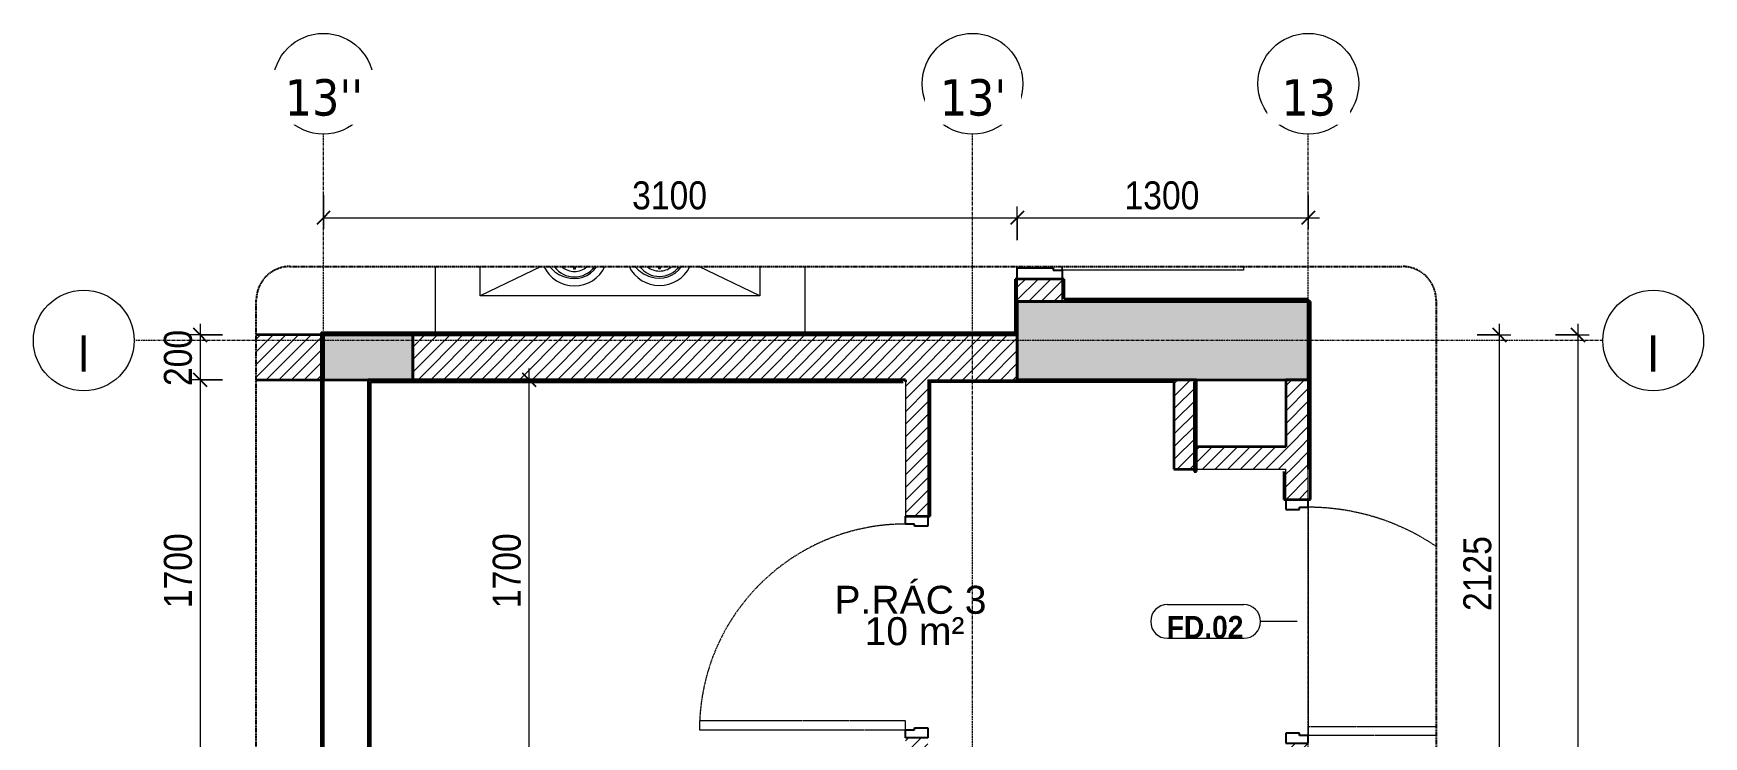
# Model space of a CAD drawing. Header units: millimetres. Extents: x 110757 to 149279, y 2002 to 54990.
# Drawn here: x 110757 to 118218, y 51767 to 54910 of the extents above; entities that cross this region are included whole.
import ezdxf

# ---------------------------------------------------------------- set-up
doc = ezdxf.new("R2010")
doc.units = ezdxf.units.MM
for name, pattern in [('Dash - Tight', [4.5, 3, -1.5]), ('Grid Line', [22.225, 12.7, -3.175, 3.175, -3.175]), ('Hidden', [7.14375, 4.7625, -2.38125])]:
    doc.linetypes.add(name, pattern=pattern)
for name, color, linetype, lineweight in [('0-1', 7, 'Continuous', 5), ('A-ANNO-DIMS', 211, 'Continuous', 9), ('A-ANNO-DIMS-50', 211, 'Continuous', 9), ('A-AREA-IDEN', 2, 'Continuous', 9), ('A-DETL-GENF-1', 92, 'Dash - Tight', 18), ('A-DETL-GENF-2', 92, 'Hidden', 25), ('A-DOOR', 31, 'Continuous', 18), ('A-DOOR-FRAM', 31, 'Continuous', 25), ('A-DOOR-IDEN', 31, 'Continuous', 9), ('A-FLOR', 192, 'Continuous', 18), ('A-WALL', 113, 'Continuous', 18), ('A-WALL-1', 113, 'Continuous', 35), ('A-WALL-PATT-1', 111, 'Continuous', 18), ('G-IMPT', 8, 'Continuous', 18), ('M-EQPM', 50, 'Continuous', 18), ('S-COLS-1', 9, 'Continuous', 5), ('S-COLS-2', 7, 'Continuous', 35), ('S-GRID-1', 1, 'Grid Line', 9), ('S-GRID-IDEN', 1, 'Continuous', 9)]:
    doc.layers.add(name, color=color, linetype=linetype, lineweight=lineweight)
doc.styles.add('Arial', font='arial.ttf', dxfattribs={"height": 125})
doc.styles.add('Arial_B', font='arialbd.ttf', dxfattribs={"width": 0.9, "height": 100})
doc.styles.add('Tahoma_B', font='tahomabd.ttf', dxfattribs={"height": 162.5})
doc.styles.add('UTM Avo', font='', dxfattribs={"width": 0.9, "height": 125})
doc.styles.get('UTM Avo').set_extended_font_data('UTM Avo')
doc.dimstyles.new('1_Dim_chi_tiet_2_5', dxfattribs={"dimscale": 304.8, "dimtxt": 124.912619, "dimasz": 0.19685, "dimexe": 0.164042, "dimexo": 0.0625, "dimgap": 0.016404, "dimtad": 1, "dimdec": 0, "dimrnd": 5, "dimzin": 0, "dimdsep": 46, "dimtxsty": 'UTM Avo', "dimblk1": 'OBLIQUE', "dimblk2": 'OBLIQUE', "dimsah": 1, "dimcen": 0.09, "dimdle": 0.164042, "dimazin": 0, "dimtfac": 1, "dimtdec": 4, "dimtix": 1, "dimtmove": 0, "dimatfit": 3, "dimfxl": 0.328084, "dimfxlon": 1, "dimtvp": 1, "dimtolj": 1, "dimtzin": 0, "dimarcsym": 2})
pattern_1 = [(45, (0, 0), (-28.284271, 28.284271), [])]

# ---------------------------------------------------------------- blocks, each defined once
blk = doc.blocks.new('NCV_TKTC_KET CAU_rvt-1-TKCS_THANG MÁY TM3 - MẶT BẰNG TẦNG HẦM')
at = {"layer": 'S-COLS-1'}
for points in [[(116452.6, 53361.9), (116452.6, 53711.9), (115152.6, 53711.9), (115152.6, 53361.9), (115925.5, 53361.9)], [(112452.6, 53361.9), (112452.6, 53561.9), (112052.6, 53561.9), (112052.6, 53361.9)]]:
    blk.add_hatch(color=256, dxfattribs=at).paths.add_polyline_path(points)
at = {"layer": 'S-COLS-2'}
for p, q in [((116452.6, 53711.9), (115152.6, 53711.9)), ((115152.6, 53711.9), (115152.6, 53361.9)), ((116452.6, 53361.9), (116452.6, 53711.9)), ((112052.6, 53561.9), (112052.6, 53361.9)), ((112452.6, 53561.9), (112052.6, 53561.9)), ((112452.6, 53361.9), (112452.6, 53561.9)), ((112052.6, 53361.9), (112452.6, 53361.9)), ((115152.6, 53361.9), (116452.6, 53361.9))]:
    blk.add_line(p, q, dxfattribs=at)
blk = doc.blocks.new('TKTC_BE NGAM TANG HAM_260130 - TKTC_XREF_260130_MB BE NGAM TANG HAM_dwg_xref- ham$0$xref - tang ham$0$BOMCHIM1-4017281-TKCS_THANG MÁY TM3 - MẶT BẰNG TẦNG HẦM')
at = {"layer": 'G-IMPT'}
blk.add_line((365.6, 4.9), (355.1, 4.9), dxfattribs=at)
at = {"layer": 'G-IMPT', "flags": 128}
blk.add_lwpolyline([(355.1, -4.1), (365.6, -4.1), (365.6, 4.9)], dxfattribs=at)
at = {"layer": 'G-IMPT'}
for centre, radius, start, end in [((290.8, 0), 151.8, 295.12451, 64.70423), ((290.8, 0), 118.8, 340.54729, 56.46514), ((290.8, 0), 111, 360, 53.76118), ((290.8, 0), 65, 360, 2.55193), ((290.8, 0), 65, 357.40526, 360), ((290.8, 0), 111, 306.00368, 360), ((290.8, 0), 86.6, 319.12804, 360), ((290.8, 0), 86.6, 360, 40.61373), ((274.1, -5.6), 133.2, 307.65774, 345.198)]:
    blk.add_arc(centre, radius, start, end, dxfattribs=at)
blk = doc.blocks.new('TKTC_BE NGAM TANG HAM_260130 - TKTC_XREF_260130_MB BE NGAM TANG HAM_dwg_xref- ham$0$xref - tang ham$0$BOMCHIM1-V2-TKCS_THANG MÁY TM3 - MẶT BẰNG TẦNG HẦM')
at = {"layer": 'G-IMPT'}
blk.add_line((365.6, 4.9), (357.2, 4.9), dxfattribs=at)
at = {"layer": 'G-IMPT', "flags": 128}
blk.add_lwpolyline([(357.1, -4.1), (365.6, -4.1), (365.6, 4.9)], dxfattribs=at)
at = {"layer": 'G-IMPT'}
for centre, radius, start, end in [((290.8, 0), 151.8, 295.871, 63.78289), ((290.8, 0), 118.8, 340.54729, 55.26039), ((290.8, 0), 111, 360, 52.44148), ((290.8, 0), 111, 307.32748, 360), ((290.8, 0), 86.6, 321.43964, 360), ((290.8, 0), 86.6, 360, 38.31513), ((274.1, -5.6), 133.2, 308.90956, 345.198)]:
    blk.add_arc(centre, radius, start, end, dxfattribs=at)
blk = doc.blocks.new('TKTC_BE NGAM TANG HAM_260130 - TKTC_XREF_260130_MB BE NGAM TANG HAM_dwg-4017279-TKCS_THANG MÁY TM3 - MẶT BẰNG TẦNG HẦM')
at = {"layer": 'G-IMPT'}
for p, q in [((-90599, -111199.7), (-90599, -110904.1)), ((-90126.4, -110904.1), (-90399, -111035)), ((-89149, -111035), (-89421.7, -110904.1)), ((-89149, -110904.1), (-89149, -111035)), ((-88949, -110904.1), (-88949, -111199.7))]:
    blk.add_line(p, q, dxfattribs=at)
at = {"layer": 'G-IMPT', "flags": 128}
blk.add_lwpolyline([(-89149, -111035), (-90399, -111035), (-90399, -110904.1)], dxfattribs=at)
at = {"xscale": 0.9913985059671329, "yscale": 0.9913985059671329, "zscale": 0.9913985059671329, "rotation": 270.1174564265244}
for name, p in [('TKTC_BE NGAM TANG HAM_260130 - TKTC_XREF_260130_MB BE NGAM TANG HAM_dwg_xref- ham$0$xref - tang ham$0$BOMCHIM1-4017281-TKCS_THANG MÁY TM3 - MẶT BẰNG TẦNG HẦM', (-89978.2, -110552.1)), ('TKTC_BE NGAM TANG HAM_260130 - TKTC_XREF_260130_MB BE NGAM TANG HAM_dwg_xref- ham$0$xref - tang ham$0$BOMCHIM1-V2-TKCS_THANG MÁY TM3 - MẶT BẰNG TẦNG HẦM', (-89598.2, -110550.1))]:
    blk.add_blockref(name, p, dxfattribs=at)
blk = doc.blocks.new('TKTC_BE NGAM TANG HAM_260130 - TKTC_BE NGAM TANG HAM_260130-2131746-TKCS_THANG MÁY TM3 - MẶT BẰNG TẦNG HẦM')
blk.add_blockref('TKTC_BE NGAM TANG HAM_260130 - TKTC_XREF_260130_MB BE NGAM TANG HAM_dwg-4017279-TKCS_THANG MÁY TM3 - MẶT BẰNG TẦNG HẦM', (169499.1, 147535))
blk = doc.blocks.new('FD_07 - FD_07-1700x2200-CỬA ĐI 2 CÁNH-V3-TKCS_THANG MÁY TM3 - MẶT BẰNG TẦNG HẦM')
at = {"layer": 'A-DETL-GENF-1'}
for p, q in [((-810, -910), (-810, -100)), ((-810, -100), (-794.1, -100)), ((-794.1, -910), (-810, -910))]:
    blk.add_line(p, q, dxfattribs=at)
at = {"layer": 'A-DOOR'}
for p, q in [((-794.1, 100), (-800, 100)), ((-810, -100), (-794.1, -100))]:
    blk.add_line(p, q, dxfattribs=at)
at = {"layer": 'A-DOOR-FRAM'}
for p, q in [((-850, 100), (-800, 100)), ((-850, -100), (-850, 100)), ((-800, 100), (-800, -60)), ((-800, -60), (-810, -60)), ((-810, -60), (-810, -100)), ((-810, -100), (-850, -100))]:
    blk.add_line(p, q, dxfattribs=at)
blk = doc.blocks.new('FD_02 - FD_03 - FD_02-KY THUAT-1000x2200mm-2441917-TKCS_THANG MÁY TM3 - MẶT BẰNG TẦNG HẦM')
at = {"layer": 'A-DETL-GENF-1'}
for p, q in [((470, 50), (470, 620.9)), ((510, 620.9), (510, 50)), ((510, 50), (470, 50))]:
    blk.add_line(p, q, dxfattribs=at)
blk.add_arc((510, 50), 1020, 145.95574, 180, dxfattribs=at)
at = {"layer": 'A-DOOR-FRAM'}
for p, q in [((-510, 50), (-545, 50)), ((-545, 50), (-545, -50)), ((-510, 10), (-510, 50)), ((-500, 10), (-510, 10)), ((-500, -50), (-500, 10)), ((510, 10), (500, 10)), ((500, 10), (500, -50)), ((545, 50), (510, 50)), ((510, 50), (510, 10)), ((545, -50), (545, 50)), ((-545, -50), (-500, -50)), ((500, -50), (545, -50))]:
    blk.add_line(p, q, dxfattribs=at)
blk = doc.blocks.new('FD_02 - FD_03 - FD_03-KY THUAT-900x2200mm-801877-TKCS_THANG MÁY TM3 - MẶT BẰNG TẦNG HẦM')
at = {"layer": 'A-DETL-GENF-1'}
for p, q in [((460, -50), (420, -50)), ((420, -50), (420, -970)), ((460, -970), (460, -50)), ((420, -970), (460, -970))]:
    blk.add_line(p, q, dxfattribs=at)
blk.add_arc((460, -50), 920, 180, 267.50809, dxfattribs=at)
at = {"layer": 'A-DOOR-FRAM'}
for p, q in [((-495, 50), (-450, 50)), ((-495, -50), (-495, 50)), ((-450, 50), (-450, -10)), ((450, 50), (495, 50)), ((450, -10), (450, 50)), ((495, 50), (495, -50)), ((-460, -50), (-495, -50)), ((-450, -10), (-460, -10)), ((-460, -10), (-460, -50)), ((460, -10), (450, -10)), ((460, -50), (460, -10)), ((495, -50), (460, -50))]:
    blk.add_line(p, q, dxfattribs=at)
blk = doc.blocks.new('BORDER VIEW - BORDER VIEW-2485193-TKCS_THANG MÁY TM3 - MẶT BẰNG TẦNG HẦM')
at = {"layer": 'A-DETL-GENF-2'}
for p, q in [((150, 9830.9), (5120.8, 9830.9)), ((0, 150), (0, 9680.9)), ((5270.8, 9680.9), (5270.8, 150))]:
    blk.add_line(p, q, dxfattribs=at)
for centre, start, end in [((150, 9680.9), 90, 180), ((5120.8, 9680.9), 360, 90)]:
    blk.add_arc(centre, 150, start, end, dxfattribs=at)
blk = doc.blocks.new('Grid - M_Grid Head - Circle-353313-TKCS_THANG MÁY TM3 - MẶT BẰNG TẦNG HẦM')
at = {"layer": 'S-GRID-IDEN'}
blk.add_circle((0, 0), 4.5, dxfattribs=at)
blk = doc.blocks.new('DIMBLOCK10-TKCS_THANG MÁY TM3 - MẶT BẰNG TẦNG HẦM')
at = {"layer": 'A-ANNO-DIMS-50', "lineweight": 25}
for p, q in [((117307.2, 53561.9), (117277.2, 53591.9)), ((117307.2, 53561.9), (117337.2, 53531.9)), ((117307.2, 51436.9), (117277.2, 51466.9)), ((117307.2, 51436.9), (117337.2, 51406.9))]:
    blk.add_line(p, q, dxfattribs=at)
at = {"layer": 'A-ANNO-DIMS-50'}
for p, q in [((117307.2, 51436.9), (117307.2, 53611.9)), ((117207.2, 53561.9), (117357.2, 53561.9)), ((117307.2, 53561.9), (117207.2, 53561.9)), ((117207.2, 51436.9), (117357.2, 51436.9)), ((117307.2, 51436.9), (117207.2, 51436.9))]:
    blk.add_line(p, q, dxfattribs=at)
at = {"layer": 'A-ANNO-DIMS-50', "color": 0, "insert": (117144.8, 52328.3), "char_height": 125, "width": 410.824, "attachment_point": 1, "rotation": 90, "line_spacing_factor": 1.110334, "style": 'UTM Avo'}
blk.add_mtext('2125', dxfattribs=at)
blk = doc.blocks.new('_Oblique')
at = {"color": 0, "linetype": 'ByBlock', "lineweight": -2}
blk.add_line((-0.5, -0.5), (0.5, 0.5), dxfattribs=at)
blk = doc.blocks.new('DIMBLOCK11-TKCS_THANG MÁY TM3 - MẶT BẰNG TẦNG HẦM')
at = {"layer": 'A-ANNO-DIMS-50', "lineweight": 25}
for p, q in [((117657.2, 53561.9), (117627.2, 53591.9)), ((117657.2, 53561.9), (117687.2, 53531.9)), ((117657.2, 44336.9), (117627.2, 44366.9)), ((117657.2, 44336.9), (117687.2, 44306.9))]:
    blk.add_line(p, q, dxfattribs=at)
at = {"layer": 'A-ANNO-DIMS-50'}
for p, q in [((117657.2, 53611.9), (117657.2, 44286.9)), ((117557.2, 53561.9), (117707.2, 53561.9)), ((117657.2, 53561.9), (117557.2, 53561.9)), ((117557.2, 44336.9), (117707.2, 44336.9)), ((117657.2, 44336.9), (117557.2, 44336.9))]:
    blk.add_line(p, q, dxfattribs=at)
at = {"layer": 'A-ANNO-DIMS-50', "color": 0, "insert": (117494.8, 48778.3), "char_height": 125, "width": 410.824, "attachment_point": 1, "rotation": 90, "line_spacing_factor": 1.110334, "style": 'UTM Avo'}
blk.add_mtext('9225', dxfattribs=at)
blk = doc.blocks.new('DIMBLOCK12-TKCS_THANG MÁY TM3 - MẶT BẰNG TẦNG HẦM')
at = {"layer": 'A-ANNO-DIMS-50', "lineweight": 25}
for p, q in [((111502.3, 53561.9), (111472.3, 53591.9)), ((111502.3, 53561.9), (111532.3, 53531.9)), ((111502.3, 53361.9), (111472.3, 53391.9)), ((111502.3, 53361.9), (111532.3, 53331.9))]:
    blk.add_line(p, q, dxfattribs=at)
at = {"layer": 'A-ANNO-DIMS-50'}
for p, q in [((111502.3, 53611.9), (111502.3, 53361.9)), ((111602.3, 53561.9), (111452.3, 53561.9)), ((111502.3, 53561.9), (111602.3, 53561.9)), ((111602.3, 53361.9), (111452.3, 53361.9)), ((111502.3, 53361.9), (111602.3, 53361.9))]:
    blk.add_line(p, q, dxfattribs=at)
at = {"layer": 'A-ANNO-DIMS-50', "color": 0, "insert": (111339.9, 53333.6), "char_height": 125, "width": 308.118, "attachment_point": 1, "rotation": 90, "line_spacing_factor": 1.110334, "style": 'UTM Avo'}
blk.add_mtext('200', dxfattribs=at)
blk = doc.blocks.new('DIMBLOCK13-TKCS_THANG MÁY TM3 - MẶT BẰNG TẦNG HẦM')
at = {"layer": 'A-ANNO-DIMS-50'}
for p, q in [((111602.3, 53361.9), (111452.3, 53361.9)), ((111502.3, 53361.9), (111502.3, 51661.9)), ((111502.3, 53361.9), (111602.3, 53361.9)), ((111602.3, 51661.9), (111452.3, 51661.9)), ((111502.3, 51661.9), (111602.3, 51661.9))]:
    blk.add_line(p, q, dxfattribs=at)
at = {"layer": 'A-ANNO-DIMS-50', "lineweight": 25}
for p, q in [((111502.3, 53361.9), (111472.3, 53391.9)), ((111502.3, 53361.9), (111532.3, 53331.9)), ((111502.3, 51661.9), (111472.3, 51691.9)), ((111502.3, 51661.9), (111532.3, 51631.9))]:
    blk.add_line(p, q, dxfattribs=at)
at = {"layer": 'A-ANNO-DIMS-50', "color": 0, "insert": (111339.9, 52340.8), "char_height": 125, "width": 410.824, "attachment_point": 1, "rotation": 90, "line_spacing_factor": 1.110334, "style": 'UTM Avo'}
blk.add_mtext('1700', dxfattribs=at)
blk = doc.blocks.new('DIMBLOCK23-TKCS_THANG MÁY TM3 - MẶT BẰNG TẦNG HẦM')
at = {"layer": 'A-ANNO-DIMS-50'}
for p, q in [((112871.3, 53361.9), (113021.3, 53361.9)), ((112971.3, 53361.9), (112871.3, 53361.9)), ((112971.3, 51611.9), (112971.3, 53411.9)), ((112871.3, 51661.9), (113021.3, 51661.9)), ((112971.3, 51661.9), (112871.3, 51661.9))]:
    blk.add_line(p, q, dxfattribs=at)
at = {"layer": 'A-ANNO-DIMS-50', "lineweight": 25}
for p, q in [((112971.3, 53361.9), (112941.3, 53391.9)), ((112971.3, 53361.9), (113001.3, 53331.9)), ((112971.3, 51661.9), (112941.3, 51691.9)), ((112971.3, 51661.9), (113001.3, 51631.9))]:
    blk.add_line(p, q, dxfattribs=at)
at = {"layer": 'A-ANNO-DIMS-50', "color": 0, "insert": (112808.9, 52340.8), "char_height": 125, "width": 410.824, "attachment_point": 1, "rotation": 90, "line_spacing_factor": 1.110334, "style": 'UTM Avo'}
blk.add_mtext('1700', dxfattribs=at)
blk = doc.blocks.new('DIMBLOCK31-TKCS_THANG MÁY TM3 - MẶT BẰNG TẦNG HẦM')
at = {"layer": 'A-ANNO-DIMS-50'}
for p, q in [((112052.6, 54186.1), (112052.6, 54036.1)), ((112052.6, 54086.1), (112052.6, 54186.1)), ((115152.6, 53986.1), (115152.6, 54136.1)), ((112052.6, 54086.1), (115152.6, 54086.1)), ((115152.6, 54086.1), (115152.6, 53986.1))]:
    blk.add_line(p, q, dxfattribs=at)
at = {"layer": 'A-ANNO-DIMS-50', "lineweight": 25}
for p, q in [((112052.6, 54086.1), (112082.6, 54116.1)), ((115152.6, 54086.1), (115182.6, 54116.1)), ((112052.6, 54086.1), (112022.6, 54056.1)), ((115152.6, 54086.1), (115122.6, 54056.1))]:
    blk.add_line(p, q, dxfattribs=at)
at = {"layer": 'A-ANNO-DIMS-50', "color": 0, "insert": (113431.5, 54248.5), "char_height": 125, "width": 410.824, "attachment_point": 1, "line_spacing_factor": 1.110334, "style": 'UTM Avo'}
blk.add_mtext('3100', dxfattribs=at)
blk = doc.blocks.new('DIMBLOCK32-TKCS_THANG MÁY TM3 - MẶT BẰNG TẦNG HẦM')
at = {"layer": 'A-ANNO-DIMS-50'}
for p, q in [((116452.6, 54186.1), (116452.6, 54036.1)), ((116452.6, 54086.1), (116452.6, 54186.1)), ((115152.6, 53986.1), (115152.6, 54136.1)), ((115152.6, 54086.1), (116502.6, 54086.1)), ((115152.6, 54086.1), (115152.6, 53986.1))]:
    blk.add_line(p, q, dxfattribs=at)
at = {"layer": 'A-ANNO-DIMS-50', "lineweight": 25}
for p, q in [((115152.6, 54086.1), (115182.6, 54116.1)), ((116452.6, 54086.1), (116482.6, 54116.1)), ((115152.6, 54086.1), (115122.6, 54056.1)), ((116452.6, 54086.1), (116422.6, 54056.1))]:
    blk.add_line(p, q, dxfattribs=at)
at = {"layer": 'A-ANNO-DIMS-50', "color": 0, "insert": (115631.4, 54248.5), "char_height": 125, "width": 410.824, "attachment_point": 1, "line_spacing_factor": 1.110334, "style": 'UTM Avo'}
blk.add_mtext('1300', dxfattribs=at)
blk = doc.blocks.new('STN_Door Tag - STN_Door Tag-1788670-TKCS_THANG MÁY TM3 - MẶT BẰNG TẦNG HẦM')
at = {"layer": 'A-DOOR-IDEN'}
for p, q in [((-3.37, 1.49), (3.43, 1.49)), ((-3.37, -1.52), (3.43, -1.52))]:
    blk.add_line(p, q, dxfattribs=at)
for centre, start, end in [((-3.37, -0.01), 90, 270), ((3.43, -0.01), 270, 90)]:
    blk.add_arc(centre, 1.51, start, end, dxfattribs=at)

msp = doc.modelspace()

# ---------------------------------------------------------------- hatches: boundary and pattern name
at = {"layer": 'A-WALL-PATT-1'}
h = msp.add_hatch(dxfattribs=at)
h.set_pattern_fill('FP_1', color=256, style=0, pattern_type=2)
h.set_pattern_definition(pattern_1)
h.paths.add_polyline_path([(115352.5, 53711.9), (115352.5, 53811.9), (115152.5, 53811.9), (115152.5, 53711.9)])
h = msp.add_hatch(dxfattribs=at)
h.set_pattern_fill('FP_1', color=256, style=0, pattern_type=2)
h.set_pattern_definition(pattern_1)
h.paths.add_polyline_path([(112052.6, 53361.9), (112052.6, 53561.9), (111752.6, 53561.9), (111752.6, 53361.9)])
h = msp.add_hatch(dxfattribs=at)
h.set_pattern_fill('FP_1', color=256, style=0, pattern_type=2)
h.set_pattern_definition(pattern_1)
h.paths.add_polyline_path([(114752.6, 53361.9), (115152.6, 53361.9), (115152.6, 53561.9), (112452.6, 53561.9), (112452.6, 53361.9), (114652.6, 53361.9)])
h = msp.add_hatch(dxfattribs=at)
h.set_pattern_fill('FP_1', color=256, style=0, pattern_type=2)
h.set_pattern_definition(pattern_1)
h.paths.add_polyline_path([(114752.6, 51661.9), (114752.6, 51761.9), (114652.6, 51761.9), (114652.6, 51661.9)])
h.paths.add_polyline_path([(114652.6, 52751.9), (114752.6, 52751.9), (114752.6, 53361.9), (114652.6, 53361.9), (114652.6, 53351.9)])
h = msp.add_hatch(dxfattribs=at)
h.set_pattern_fill('FP_1', color=256, style=0, pattern_type=2)
h.set_pattern_definition(pattern_1)
h.paths.add_polyline_path([(115952.5, 52961.9), (115952.5, 53361.9), (115852.5, 53361.9), (115852.5, 52961.9), (115925.5, 52961.9)])
h = msp.add_hatch(dxfattribs=at)
h.set_pattern_fill('FP_1', color=256, style=0, pattern_type=2)
h.set_pattern_definition(pattern_1)
h.paths.add_polyline_path([(116452.6, 53061.9), (116452.6, 53361.9), (116352.6, 53361.9), (116352.6, 53061.9)])
h = msp.add_hatch(dxfattribs=at)
h.set_pattern_fill('FP_1', color=256, style=0, pattern_type=2)
h.set_pattern_definition(pattern_1)
h.paths.add_polyline_path([(116352.6, 52961.9), (116452.6, 52961.9), (116452.6, 53061.9), (115952.5, 53061.9), (115952.5, 52961.9), (116342.6, 52961.9)])
h = msp.add_hatch(dxfattribs=at)
h.set_pattern_fill('FP_1', color=256, style=0, pattern_type=2)
h.set_pattern_definition(pattern_1)
h.paths.add_polyline_path([(116452.6, 51661.9), (116452.6, 51737), (116352.6, 51737), (116352.6, 51661.9)])
h.paths.add_polyline_path([(116352.6, 52827), (116452.6, 52827), (116452.6, 52961.9), (116352.6, 52961.9), (116352.6, 52891.6)])

# ---------------------------------------------------------------- linework, layer by layer
at = {"layer": 'A-DOOR-IDEN'}
msp.add_line((116402.6, 52282), (116239.4, 52282), dxfattribs=at)
at = {"layer": 'A-FLOR'}
for p, q in [((115152.5, 53861.9), (115152.5, 53867.8)), ((115352.5, 53867.8), (115352.5, 53851.9)), ((116452.6, 52792), (116452.6, 51772))]:
    msp.add_line(p, q, dxfattribs=at)
at = {"layer": 'A-WALL'}
for p, q in [((115152.5, 53811.9), (115152.5, 53711.9)), ((115152.6, 53711.9), (115152.6, 53811.9)), ((115352.5, 53711.9), (115352.5, 53811.9)), ((114652.6, 53351.9), (114652.6, 52751.9)), ((114752.6, 53361.9), (115152.6, 53361.9)), ((114752.6, 53361.9), (114752.6, 52751.9)), ((115852.5, 53351.9), (115852.5, 53361.9)), ((115952.5, 52961.9), (116352.6, 52961.9)), ((116352.6, 52827), (116352.6, 52961.9)), ((116452.6, 52827), (116452.6, 52961.9))]:
    msp.add_line(p, q, dxfattribs=at)
at = {"layer": 'A-WALL-1'}
for p, q in [((115362.5, 53811.9), (115142.6, 53811.9)), ((115142.6, 53811.9), (115142.6, 53572.3)), ((115362.5, 53721.9), (115362.5, 53811.9)), ((115152.5, 53711.9), (116452.6, 53711.9)), ((115152.6, 53562.3), (115152.6, 53711.9)), ((116452.6, 53721.9), (115362.5, 53721.9)), ((116452.6, 53711.9), (116452.6, 53721.9)), ((116452.6, 53711.9), (116452.6, 52961.9)), ((116462.6, 53711.9), (116452.6, 53711.9)), ((116462.6, 52827), (116462.6, 53711.9)), ((112052.6, 53561.9), (111752.6, 53561.9)), ((112042.6, 53572.3), (112042.6, 44546.9)), ((112042.6, 53572.3), (115152.6, 53572.3)), ((112052.6, 44536.9), (112052.6, 53562.3)), ((112052.6, 53562.3), (115152.6, 53562.3)), ((112052.6, 53361.9), (112052.6, 53561.9)), ((115152.6, 53561.9), (112452.6, 53561.9)), ((112452.6, 53561.9), (112452.6, 53361.9)), ((115152.6, 53361.9), (115152.6, 53561.9)), ((111752.6, 53361.9), (112052.6, 53361.9)), ((114652.6, 53361.9), (112252.6, 53361.9)), ((112252.6, 53361.9), (112252.6, 51661.9)), ((112262.6, 53351.9), (114642.6, 53351.9)), ((112262.6, 51671.9), (112262.6, 53351.9)), ((114652.6, 53361.9), (114652.6, 53351.9)), ((115852.5, 53351.9), (114752.6, 53351.9)), ((114762.6, 52751.9), (114762.6, 53351.9)), ((115952.5, 53361.9), (115152.6, 53361.9)), ((115852.5, 53351.9), (115852.5, 52961.9)), ((115952.5, 53351.9), (115942.5, 53351.9)), ((115942.5, 53351.9), (115942.5, 52951.9)), ((115952.5, 52951.9), (115952.5, 53361.9)), ((116352.6, 53361.9), (116352.6, 53061.9)), ((116452.6, 53361.9), (116352.6, 53361.9)), ((116352.6, 53061.9), (115952.5, 53061.9)), ((115852.5, 52961.9), (115952.5, 52961.9)), ((115942.5, 52951.9), (115952.5, 52951.9)), ((116342.6, 52951.9), (116342.6, 52827)), ((116342.6, 52827), (116462.6, 52827)), ((114652.6, 52751.9), (114762.6, 52751.9))]:
    msp.add_line(p, q, dxfattribs=at)
at = {"layer": 'S-GRID-1'}
for p, q in [((112052.6, 53209.8), (112052.6, 54459.8)), ((114952.6, 53209.8), (114952.6, 54459.8)), ((116452.6, 53209.8), (116452.6, 54459.8)), ((112456.9, 53536.9), (111206.9, 53536.9)), ((116518.5, 53536.9), (112456.9, 53536.9)), ((117768.5, 53536.9), (116518.5, 53536.9)), ((112052.6, 44157.9), (112052.6, 53209.8)), ((114952.6, 44157.9), (114952.6, 53209.8)), ((116452.6, 44157.9), (116452.6, 53209.8))]:
    msp.add_line(p, q, dxfattribs=at)

# ---------------------------------------------------------------- block references
at = {"layer": '0-1'}
msp.add_blockref('NCV_TKTC_KET CAU_rvt-1-TKCS_THANG MÁY TM3 - MẶT BẰNG TẦNG HẦM', (0, 0), dxfattribs=at)
at = {"layer": 'A-DETL-GENF-1'}
msp.add_blockref('BORDER VIEW - BORDER VIEW-2485193-TKCS_THANG MÁY TM3 - MẶT BẰNG TẦNG HẦM', (111752.6, 44036.9), dxfattribs=at)
at = {"layer": 'A-DOOR'}
for name, p, rotation in [('FD_07 - FD_07-1700x2200-CỬA ĐI 2 CÁNH-V3-TKCS_THANG MÁY TM3 - MẶT BẰNG TẦNG HẦM', (115252.5, 54661.9), 90), ('FD_02 - FD_03 - FD_02-KY THUAT-1000x2200mm-2441917-TKCS_THANG MÁY TM3 - MẶT BẰNG TẦNG HẦM', (116402.6, 52282), 270), ('FD_02 - FD_03 - FD_03-KY THUAT-900x2200mm-801877-TKCS_THANG MÁY TM3 - MẶT BẰNG TẦNG HẦM', (114702.6, 52256.9), 270)]:
    msp.add_blockref(name, p, dxfattribs=dict(at, rotation=rotation))
at = {"layer": 'A-DOOR-IDEN', "xscale": 49.99999999999998, "yscale": 49.99999999999998, "zscale": 49.99999999999998}
msp.add_blockref('STN_Door Tag - STN_Door Tag-1788670-TKCS_THANG MÁY TM3 - MẶT BẰNG TẦNG HẦM', (115992.3, 52282.2), dxfattribs=at)
at = {"layer": 'M-EQPM'}
msp.add_blockref('TKTC_BE NGAM TANG HAM_260130 - TKTC_BE NGAM TANG HAM_260130-2131746-TKCS_THANG MÁY TM3 - MẶT BẰNG TẦNG HẦM', (33652.6, 17236.9), dxfattribs=at)
at = {"layer": 'S-GRID-IDEN', "xscale": 49.99999999999998, "yscale": 49.99999999999998, "zscale": 49.99999999999998}
for p in [(112052.6, 54684.8), (114952.6, 54684.8), (116452.6, 54684.8)]:
    msp.add_blockref('Grid - M_Grid Head - Circle-353313-TKCS_THANG MÁY TM3 - MẶT BẰNG TẦNG HẦM', p, dxfattribs=at)
at = {"layer": 'S-GRID-IDEN', "xscale": 49.99999999999998, "yscale": 49.99999999999998, "zscale": 49.99999999999998, "rotation": 89.99999999999984}
for p in [(110981.9, 53536.9), (117993.5, 53536.9)]:
    msp.add_blockref('Grid - M_Grid Head - Circle-353313-TKCS_THANG MÁY TM3 - MẶT BẰNG TẦNG HẦM', p, dxfattribs=at)

# ---------------------------------------------------------------- texts
at = {"layer": 'A-AREA-IDEN', "char_height": 125, "line_spacing_factor": 0.936439, "style": 'Arial'}
for s, insert, width, attachment_point in [('\\pt2.5,5,7.5,10,12.5,15,17.5,20,22.5,25,27.5,30,32.5,35,37.5,40,42.5,45,47.5,50,52.5,55,57.5,60,62.5,65,67.5,70,72.5,75,77.5,80;P.RÁC 3', (114675.2, 52314.1), 681.5, 8), ('\\pt2.5,5,7.5,10,12.5,15,17.5,20,22.5,25,27.5,30,32.5,35,37.5,40,42.5,45,47.5,50,52.5,55,57.5,60,62.5,65,67.5,70,72.5,75,77.5,80;10 m²', (114693.3, 52237.3), 453, 5)]:
    msp.add_mtext(s, dxfattribs=dict(at, insert=insert, width=width, attachment_point=attachment_point))
at = {"layer": 'A-DOOR-IDEN', "insert": (115991.3, 52255.6), "char_height": 100, "width": 351.45, "attachment_point": 5, "line_spacing_factor": 0.936439, "style": 'Arial_B'}
msp.add_mtext('\\pt2.25,4.5,6.75,9,11.25,13.5,15.75,18,20.25,22.5,24.75,27,29.25,31.5,33.75,36,38.25,40.5,42.75,45,47.25,49.5,51.75,54,56.25,58.5,60.75,63,65.25,67.5,69.75,72;FD.02', dxfattribs=at)

# ---------------------------------------------------------------- dimensions: what is measured, and where the dimension line sits
at = {"layer": 'A-ANNO-DIMS'}
for base, p1, p2, override, picture, middle in [((115152.6, 54086.1), (112052.6, 54186.1), (115152.6, 53986.1), {"dimpost": '<>', "dimfxl": 3106.444913}, 'DIMBLOCK31-TKCS_THANG MÁY TM3 - MẶT BẰNG TẦNG HẦM', (113602.6, 54155.8)), ((116452.6, 54086.1), (115152.6, 53986.1), (116452.6, 54186.1), {"dimpost": '<>', "dimfxl": 1315.224142}, 'DIMBLOCK32-TKCS_THANG MÁY TM3 - MẶT BẰNG TẦNG HẦM', (115802.6, 54155.8))]:
    dim = msp.add_linear_dim(base=base, p1=p1, p2=p2, dimstyle='1_Dim_chi_tiet_2_5', override=override, dxfattribs=at)
    dim.commit()
    dim.dimension.update_dxf_attribs({"geometry": picture, "text_midpoint": middle})
for base, p1, p2, override, picture, middle in [((111502.3, 53361.9), (111602.3, 53561.9), (111602.3, 53361.9), {"dimpost": '<>', "dimfxl": 200}, 'DIMBLOCK12-TKCS_THANG MÁY TM3 - MẶT BẰNG TẦNG HẦM', (111432.6, 53461.9)), ((117307.2, 53561.9), (117207.2, 51436.9), (117207.2, 53561.9), {"dimpost": '<>', "dimfxl": 2125}, 'DIMBLOCK10-TKCS_THANG MÁY TM3 - MẶT BẰNG TẦNG HẦM', (117237.5, 52499.4)), ((117657.2, 44336.9), (117557.2, 53561.9), (117557.2, 44336.9), {"dimpost": '<>', "dimfxl": 9225}, 'DIMBLOCK11-TKCS_THANG MÁY TM3 - MẶT BẰNG TẦNG HẦM', (117587.5, 48949.4)), ((111502.3, 51661.9), (111602.3, 53361.9), (111602.3, 51661.9), {"dimpost": '<>', "dimfxl": 1700}, 'DIMBLOCK13-TKCS_THANG MÁY TM3 - MẶT BẰNG TẦNG HẦM', (111432.6, 52511.9)), ((112971.3, 53361.9), (112871.3, 51661.9), (112871.3, 53361.9), {"dimpost": '<>', "dimfxl": 1700}, 'DIMBLOCK23-TKCS_THANG MÁY TM3 - MẶT BẰNG TẦNG HẦM', (112901.6, 52511.9))]:
    dim = msp.add_linear_dim(base=base, p1=p1, p2=p2, angle=90, dimstyle='1_Dim_chi_tiet_2_5', override=override, dxfattribs=at)
    dim.commit()
    dim.dimension.update_dxf_attribs({"geometry": picture, "text_midpoint": middle})

# ---------------------------------------------------------------- next in the draw order: texts
at = {"layer": 'S-GRID-IDEN', "char_height": 162.5, "attachment_point": 5, "line_spacing_factor": 0.996129, "style": 'Tahoma_B', "bg_fill": 3, "box_fill_scale": 1.25, "bg_fill_color": 256, "bg_fill_true_color": 13158600, "bg_fill_transparency": 0}
for s, insert, width in [("\\pt634.99962,1269.99925,1905.0005,2540.00013,3174.99975,3809.99937,4445.00062,5080.00025,5714.99987,6349.9995,6985.00075,7620.00037,8255,8889.99962,9524.99925,10160.0005,10795.00013,11429.99975,12064.99938,12700.00063,13335.00025,13969.99988,14604.9995,15240.00075,15875.00038,16510,17144.99963,17779.99925,18415.0005,19050.00013,19684.99975,20319.99938;13''", (112054.7, 54622.3), 407), ("\\pt634.99962,1269.99925,1905.0005,2540.00013,3174.99975,3809.99937,4445.00062,5080.00025,5714.99987,6349.9995,6985.00075,7620.00037,8255,8889.99962,9524.99925,10160.0005,10795.00013,11429.99975,12064.99938,12700.00063,13335.00025,13969.99988,14604.9995,15240.00075,15875.00038,16510,17144.99963,17779.99925,18415.0005,19050.00013,19684.99975,20319.99938;13'", (114954.7, 54622.3), 347.5), ('\\pt634.99962,1269.99925,1905.0005,2540.00013,3174.99975,3809.99937,4445.00062,5080.00025,5714.99987,6349.9995,6985.00075,7620.00037,8255,8889.99962,9524.99925,10160.0005,10795.00013,11429.99975,12064.99938,12700.00063,13335.00025,13969.99988,14604.9995,15240.00075,15875.00038,16510,17144.99963,17779.99925,18415.0005,19050.00013,19684.99975,20319.99938;13', (116454.7, 54622.3), 288), ('\\pt634.99962,1269.99925,1905.0005,2540.00013,3174.99975,3809.99937,4445.00062,5080.00025,5714.99987,6349.9995,6985.00075,7620.00037,8255,8889.99962,9524.99925,10160.0005,10795.00013,11429.99975,12064.99938,12700.00063,13335.00025,13969.99988,14604.9995,15240.00075,15875.00038,16510,17144.99963,17779.99925,18415.0005,19050.00013,19684.99975,20319.99938;I', (110981.7, 53479.7), 109), ('\\pt634.99962,1269.99925,1905.0005,2540.00013,3174.99975,3809.99937,4445.00062,5080.00025,5714.99987,6349.9995,6985.00075,7620.00037,8255,8889.99962,9524.99925,10160.0005,10795.00013,11429.99975,12064.99938,12700.00063,13335.00025,13969.99988,14604.9995,15240.00075,15875.00038,16510,17144.99963,17779.99925,18415.0005,19050.00013,19684.99975,20319.99938;I', (117993.3, 53479.7), 109)]:
    msp.add_mtext(s, dxfattribs=dict(at, insert=insert, width=width))

doc.saveas('drawing.dxf')
